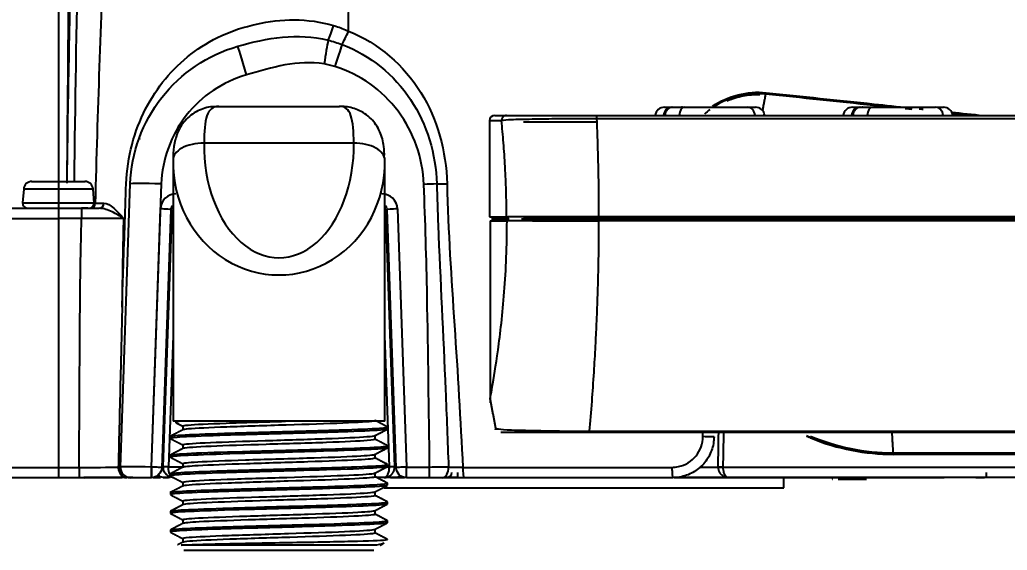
# Model space of a CAD drawing. Header units: millimetres. Extents: x 28 to 3046, y 8 to 3716.
# Drawn here: x 253 to 348.6, y 506.1 to 557.5 of the extents above; entities that cross this region are included whole.
import ezdxf

# ---------------------------------------------------------------- set-up
doc = ezdxf.new("R2010")
doc.units = ezdxf.units.MM
doc.layers.get('Defpoints').update_dxf_attribs({"linetype": 'CONTINUOUS'})
doc.layers.add('1LINE', color=7, linetype='CONTINUOUS')
doc.styles.add('Annotative', font='malgun.ttf')
doc.dimstyles.new('WOO', dxfattribs={"dimtxt": 20, "dimasz": 2, "dimexe": 1.25, "dimexo": 0.3, "dimgap": 1, "dimtad": 1, "dimdec": 1, "dimzin": 1, "dimdsep": 46, "dimtxsty": 'Annotative', "dimcen": 0, "dimclrd": 1, "dimclre": 1, "dimclrt": 2, "dimadec": 0, "dimazin": 0, "dimtfac": 1, "dimtdec": 1, "dimtofl": 0, "dimtmove": 0, "dimatfit": 3, "dimfxl": 0, "dimarcsym": 0})

# ---------------------------------------------------------------- blocks, each defined once
blk = doc.blocks.new('*D7')
at = {"layer": '1LINE', "color": 1, "lineweight": -2}
for p, q in [((289.208, 679.368), (228.08, 679.368)), ((229.33, 677.368), (229.33, 514.994)), ((249.005, 512.994), (228.08, 512.994))]:
    blk.add_line(p, q, dxfattribs=at)
at = {"layer": '1LINE', "color": 1}
for points in [[(228.997, 677.368), (229.664, 677.368), (229.33, 679.368)], [(228.997, 514.994), (229.664, 514.994), (229.33, 512.994)]]:
    blk.add_solid(points, dxfattribs=at)
at = {"layer": 'Defpoints', "color": 0}
for p in [(289.508, 679.368), (229.33, 512.994), (249.305, 512.994)]:
    blk.add_point(p, dxfattribs=at)
at = {"layer": '1LINE', "color": 2, "insert": (217.943, 596.181), "char_height": 20, "attachment_point": 5, "rotation": 90, "style": 'Annotative'}
blk.add_mtext('167', dxfattribs=at)

msp = doc.modelspace()

# ---------------------------------------------------------------- linework, layer by layer
at = {"layer": '1LINE', "linetype": 'Continuous'}
for p, q in [((325.271, 550.462), (325.281, 550.461)), ((272.291, 549.138), (283.944, 549.138)), ((334.638, 549.065), (334.563, 549.065)), ((334.638, 549.065), (334.638, 549.055)), ((298.502, 547.755), (298.502, 538.452)), ((298.502, 547.755), (299.662, 547.755)), ((299.002, 548.255), (300.157, 548.255)), ((308.863, 548.255), (452.403, 548.255)), ((452.405, 547.938), (308.863, 547.938)), ((264.695, 545.946), (264.696, 546.002)), ((285.366, 545.575), (270.869, 545.575)), ((267.867, 543.68), (267.867, 518.638)), ((288.367, 518.638), (288.367, 543.68)), ((253.411, 541.127), (253.312, 539.805)), ((260.132, 541.127), (253.411, 541.127)), ((254.172, 541.868), (254.176, 541.863)), ((254.258, 541.867), (256.272, 541.867)), ((256.272, 541.867), (256.272, 541.863)), ((257.272, 541.863), (257.272, 541.867)), ((257.272, 541.867), (259.285, 541.867)), ((259.368, 541.863), (259.372, 541.868)), ((260.232, 539.805), (260.132, 541.127)), ((262.768, 514.203), (263.726, 541.623)), ((266.724, 541.623), (265.766, 514.203)), ((250.972, 539.267), (256.772, 539.267)), ((253.312, 539.805), (256.772, 539.805)), ((256.772, 539.805), (260.232, 539.805)), ((256.772, 539.267), (259.018, 539.267)), ((256.772, 539.267), (256.772, 538.267)), ((259.018, 539.267), (259.018, 538.267)), ((259.628, 539.267), (259.018, 539.267)), ((260.233, 539.761), (260.326, 539.761)), ((265.769, 514.203), (266.642, 539.207)), ((267.641, 539.138), (266.768, 514.134)), ((289.467, 514.134), (288.594, 539.138)), ((289.593, 539.207), (290.466, 514.203)), ((249.972, 538.267), (256.772, 538.267)), ((259.018, 538.267), (256.772, 538.267)), ((256.772, 538.267), (256.772, 514.168)), ((266.923, 514.22), (267.79, 539.055)), ((288.445, 539.055), (289.312, 514.22)), ((298.502, 538.452), (300.151, 538.452)), ((298.702, 538.252), (300.348, 538.252)), ((309.066, 538.454), (459.295, 538.454)), ((459.295, 538.252), (309.068, 538.252)), ((298.552, 538.052), (298.552, 520.41)), ((298.552, 538.052), (300.2, 538.052)), ((459.295, 538.051), (309.066, 538.051)), ((267.867, 526.953), (267.423, 514.22)), ((288.812, 514.22), (288.367, 526.953)), ((278.117, 518.638), (267.867, 518.638)), ((268.117, 518.638), (268.074, 518.594)), ((268.802, 518.166), (268.802, 517.798)), ((288.367, 518.638), (278.117, 518.638)), ((288.617, 517.875), (288.617, 518.079)), ((267.617, 517.173), (267.617, 516.966)), ((287.433, 516.883), (287.433, 517.248)), ((308.15, 517.665), (459.295, 517.665)), ((459.295, 517.554), (308.15, 517.554)), ((268.802, 516.352), (268.802, 515.984)), ((288.617, 516.061), (288.617, 516.264)), ((267.617, 515.357), (267.617, 515.154)), ((287.433, 515.066), (287.433, 515.434)), ((337.551, 515.576), (337.561, 515.576)), ((268.802, 514.535), (268.802, 514.17)), ((288.617, 514.245), (288.617, 514.452)), ((249.972, 514.168), (256.772, 514.168)), ((256.772, 514.168), (256.772, 513.168)), ((256.772, 514.168), (258.78, 514.168)), ((258.78, 514.168), (258.78, 513.168)), ((265.766, 514.203), (265.769, 514.203)), ((265.766, 514.203), (265.766, 513.168)), ((265.769, 514.203), (265.769, 513.168)), ((267.423, 514.22), (268.802, 514.22)), ((267.617, 513.543), (267.617, 513.339)), ((287.433, 513.253), (287.433, 513.62)), ((288.584, 514.22), (288.812, 514.22)), ((290.466, 514.203), (292.708, 514.203)), ((290.466, 513.168), (290.466, 514.203)), ((292.708, 513.168), (292.708, 514.203)), ((346.584, 513.685), (346.584, 513.185)), ((256.772, 513.168), (250.972, 513.168)), ((258.78, 513.168), (256.772, 513.168)), ((259.243, 513.168), (259.243, 513.168)), ((261.146, 513.185), (261.146, 513.123)), ((265.766, 513.168), (263.768, 513.168)), ((265.769, 513.168), (265.766, 513.168)), ((265.952, 513.185), (266.667, 513.185)), ((266.922, 513.185), (267.424, 513.185)), ((268.802, 512.723), (268.802, 512.355)), ((288.312, 513.185), (287.58, 513.185)), ((288.617, 512.433), (288.617, 512.635)), ((288.917, 513.185), (290.284, 513.185)), ((292.708, 513.168), (290.466, 513.168)), ((316.391, 513.185), (342.51, 513.185)), ((326.984, 512.185), (326.984, 513.185)), ((332.247, 513.036), (332.649, 513.036)), ((332.649, 513.036), (333.359, 513.036)), ((333.359, 513.036), (334.075, 513.036)), ((334.075, 513.036), (334.476, 513.036)), ((334.476, 513.036), (334.984, 513.036)), ((345.484, 513.185), (342.51, 513.185)), ((267.617, 511.73), (267.617, 511.524)), ((287.433, 511.439), (287.433, 511.806)), ((288.32, 512.185), (326.984, 512.185)), ((268.802, 510.908), (268.802, 510.541)), ((288.617, 510.617), (288.617, 510.822)), ((267.617, 509.913), (267.617, 509.712)), ((287.433, 509.623), (287.433, 509.991)), ((268.802, 509.094), (268.802, 508.727)), ((288.617, 508.803), (288.617, 509.008)), ((267.617, 508.101), (267.617, 507.895)), ((287.433, 507.811), (287.433, 508.177)), ((287.575, 506.638), (268.661, 506.638)), ((268.802, 507.28), (268.802, 506.912)), ((288.617, 507.138), (288.436, 507.138)), ((288.617, 507.138), (288.617, 507.192)), ((268.917, 506.138), (278.117, 506.138)), ((278.117, 506.138), (287.317, 506.138))]:
    msp.add_line(p, q, dxfattribs=at)
for centre, radius, start, end in [((299.002, 547.755), 0.5, 90, 180), ((254.209, 541.067), 0.8, 90, 175.71085), ((259.335, 541.067), 0.8, 4.28915, 90), ((268.141, 539.155), 1.5, 90, 178), ((288.094, 539.155), 1.5, 2, 90), ((253.811, 539.767), 0.5, 175.71085, 270), ((259.733, 539.767), 0.5, 274.6247, 4.28915), ((268.141, 539.12), 0.5, 123.39598, 178), ((287.945, 539.038), 0.5, 2, 32.30889), ((288.094, 539.12), 0.5, 2, 56.60402), ((263.768, 514.168), 1, 178, 270), ((294.347, 513.685), 0.5, 270.00036, 0)]:
    msp.add_arc(centre, radius, start, end, dxfattribs=at)
at = {"layer": '1LINE', "linetype": 'Continuous', "extrusion": (0, 0, -1)}
for centre, radius, start, end in [((-268.29, 539.038), 0.5, 2, 32.30889), ((-265.769, 514.168), 1, 182, 270), ((-290.466, 514.168), 1, 270, 358)]:
    msp.add_arc(centre, radius, start, end, dxfattribs=at)
at = {"layer": '1LINE', "linetype": 'Continuous'}
for centre, major_axis, ratio, start_param, end_param in [((283.131, 557.149), (0.542, 1.925), 0.157285, 3.776565, 4.66223), ((284.677, 556.612), (0.762, 1.849), 0.116541, 3.827729, 4.663998), ((282.49, 553.148), (0.487, 2.96), 0.005665, 0.625844, 1.536352), ((274.977, 552.081), (-0.845, 2.879), 0.009834, 4.745882, 6.283128), ((283.544, 552.895), (0.899, 2.862), 0.010464, 0.680614, 1.537495), ((315.44, 548.155), (0, 0.9), 1, 0, 1.459456), ((315.44, 548.155), (0, -0.9), 1, 3.141604, 4.601032), ((316.105, 548.155), (0, -0.9), 0.849092, 3.141593, 4.601032), ((316.206, 548.155), (0, 0.9), 0.826143, 0, 1.459444), ((317.361, 548.155), (0, 0.9), 0.56358, 0, 1.459442), ((323.475, 548.155), (0, 0.9), 0.825955, 4.823745, 6.283185), ((324.241, 548.155), (0, -0.9), 1, 1.682154, 3.141582), ((333.64, 548.155), (0, 0.9), 1, 0, 1.459439), ((333.64, 548.155), (0, -0.9), 1, 3.141601, 4.601041), ((334.305, 548.155), (0, -0.9), 0.849146, 3.141122, 4.600563), ((334.403, 548.155), (0, 0.9), 0.826802, 0, 1.459442), ((335.566, 548.155), (0, 0.9), 0.562613, 0, 1.45944), ((341.678, 548.155), (0, 0.9), 0.826724, 4.823741, 6.283185), ((342.441, 548.155), (0, -0.9), 1, 1.682149, 3.141594), ((342.441, 548.155), (0, 0.9), 1, 4.823749, 6.283188), ((270.869, 543.911), (-3, 0.043), 0.554662, 4.72025, 6.308731), ((278.117, 545.344), (0, 10.875), 0.666667, 1.549541, 4.733644), ((285.366, 543.911), (3, 0.043), 0.554662, 6.25764, 7.846121), ((278.117, 543.68), (0, 10.875), 0.942529, 1.549541, 4.733644), ((266.724, 541.518), (-2.998, 0.105), 0.034878, 4.713607, 6.283185), ((259.741, 539.767), (0, -0.5), 1, 0, 1.550788), ((259.887, 539.767), (0, 0.5), 0.902532, 3.141593, 4.690481), ((260.733, 539.767), (0, 0.5), 0.874807, 3.141593, 4.688958), ((266.642, 539.172), (0.999, -0.035), 0.034878, 0, 1.572015), ((289.593, 539.172), (-0.999, -0.035), 0.034878, 4.711171, 6.283185), ((268.29, 539.038), (0.5, -0.017), 0.034878, 2.579854, 3.141593), ((287.945, 539.038), (0.5, 0.017), 0.034878, 0, 0.561739), ((319.234, 517.142), (1, -0.009), 0.000133, 0, 1.643101), ((337.571, 515.929), (0, 0.5), 0.055407, 2.355786, 3.141593), ((337.581, 515.929), (-0.003, 0.5), 0.060716, 2.35546, 3.14126), ((265.769, 514.168), (-3.001, 0.035), 0.01162, 4.713337, 6.282915), ((265.769, 514.168), (-0.999, 0.035), 0.034878, 3.141593, 4.713607), ((267.423, 514.202), (-0.5, 0.017), 0.034872, 4.713607, 6.283185), ((288.812, 514.203), (-0.5, -0.017), 0.034878, 3.141593, 4.711171), ((290.466, 514.168), (-0.999, -0.035), 0.034878, 4.711171, 6.283185), ((293.925, 514.168), (0, -1), 0.608984, 0, 1.606466), ((295.431, 513.685), (0, -0.5), 0.084142, 4.712718, 6.283186), ((296.007, 514.168), (0, -1), 0.083666, 4.711622, 6.283185), ((316.234, 514.168), (0, -1), 0.073708, 4.711626, 6.283185), ((321.129, 514.194), (-0.5, 0.009), 0.000483, 0, 1.499441), ((321.129, 514.186), (0.5, 0), 0.00071, 1.642137, 3.141593), ((259.243, 513.668), (0, 0.5), 1, 3.140574, 3.337884), ((266.495, 514.185), (0, 1), 0.785989, 2.745778, 3.141598)]:
    msp.add_ellipse(centre, major_axis=major_axis, ratio=ratio, start_param=start_param, end_param=end_param, dxfattribs=at)
for points, degree, knots in [([(290.191, 600.25), (313.364, 592.598), (336.827, 585.569), (384.362, 572.847), (408.399, 567.168), (444.711, 559.73), (456.846, 557.426), (470.65, 555.031), (472.292, 554.75), (473.935, 554.472)], 3, [0, 0, 0, 0, 0.389484, 0.389484, 0.778968, 0.778968, 0.97371, 0.97371, 1, 1, 1, 1]), ([(262.464, 592.316), (262.411, 588.004), (262.189, 583.644), (261.749, 574.89), (261.513, 570.508), (260.87, 557.349), (260.534, 548.559), (260.338, 539.756)], 3, [0, 0, 0, 0, 0.25, 0.25, 0.5, 0.5, 1, 1, 1, 1]), ([(257.615, 541.686), (257.703, 549.24), (257.831, 556.794), (258.2, 568.441), (258.363, 572.536), (258.811, 580.722), (259.088, 584.81), (259.502, 588.883)], 3, [0, 0, 0, 0, 0.479641, 0.479641, 0.73982, 0.73982, 1, 1, 1, 1]), ([(259.881, 588.82), (259.191, 580.669), (258.903, 572.484), (258.484, 556.827), (258.375, 549.348), (258.298, 541.868)], 3, [0, 0, 0, 0, 0.522423, 0.522423, 1, 1, 1, 1]), ([(256.772, 567.627), (256.772, 538.305), (256.772, 513.305)], 1, [0, 0, 0.539785, 1, 1]), ([(263.333, 541.632), (263.421, 544.274), (264.121, 546.76), (266.308, 551.005), (267.776, 552.783), (271.437, 555.616), (273.583, 556.59), (277.143, 557.362), (278.362, 557.518), (280.876, 557.512), (282.17, 557.336), (283.406, 556.968)], 3, [0, 0, 0, 0, 0.25, 0.25, 0.5, 0.5, 0.75, 0.75, 0.875, 0.875, 1, 1, 1, 1]), ([(283.406, 556.968), (283.481, 556.945), (283.555, 556.922), (284.045, 556.765), (284.454, 556.609), (284.855, 556.434)], 3, [0, 0, 0, 0, 0.151993, 0.151993, 1, 1, 1, 1]), ([(284.855, 556.434), (287.75, 555.248), (290.219, 553.115), (293.476, 547.869), (294.314, 544.777), (294.389, 541.638)], 3, [0, 0, 0, 0, 0.5, 0.5, 1, 1, 1, 1]), ([(263.726, 541.623), (263.831, 544.635), (264.917, 547.604), (268.622, 552.358), (271.218, 554.105), (274.132, 554.96)], 3, [0, 0, 0, 0, 0.5, 0.5, 1, 1, 1, 1]), ([(284.224, 555.125), (286.943, 554.096), (289.272, 552.203), (292.459, 547.377), (293.305, 544.531), (293.391, 541.622)], 3, [0, 0, 0, 0, 0.5, 0.5, 1, 1, 1, 1]), ([(292.146, 541.582), (292.047, 544.137), (291.174, 546.625), (288.133, 550.699), (285.985, 552.233), (283.544, 552.999)], 3, [0, 0, 0, 0, 0.5, 0.5, 1, 1, 1, 1]), ([(274.977, 552.186), (272.667, 551.508), (270.614, 550.134), (267.672, 546.367), (266.808, 544.029), (266.724, 541.623)], 3, [0, 0, 0, 0, 0.5, 0.5, 1, 1, 1, 1]), ([(321.485, 549.672), (321.682, 549.756), (322.385, 550.021), (323.387, 550.239), (324.259, 550.295), (324.595, 550.288), (324.661, 550.286)], 3, [0, 0, 0, 0, 0.196989, 0.689717, 0.938573, 1, 1, 1, 1]), ([(325.246, 550.326), (325.253, 550.369), (325.26, 550.403), (325.271, 550.446), (325.276, 550.457), (325.28, 550.46), (325.28, 550.461), (325.281, 550.461)], 3, [0, 0, 0, 0, 0.500565, 0.500565, 0.928275, 0.928275, 1, 1, 1, 1]), ([(337.741, 549.012), (337.054, 549.084), (336.367, 549.156), (332.201, 549.595), (328.723, 549.96), (325.246, 550.326)], 3, [0, 0, 0, 0, 0.164949, 0.164949, 1, 1, 1, 1]), ([(325.281, 550.461), (328.759, 550.095), (332.238, 549.729), (336.856, 549.244), (337.994, 549.124), (339.132, 549.005)], 3, [0, 0, 0, 0, 0.753577, 0.753577, 1, 1, 1, 1]), ([(272.268, 549.08), (272.069, 549.107), (271.415, 549.134), (270.209, 548.765), (268.968, 547.831), (268.225, 546.549), (267.925, 545.25), (267.863, 544.392), (267.877, 543.95)], 3, [0, 0, 0, 0, 0.082408, 0.271397, 0.467998, 0.655113, 0.824989, 1, 1, 1, 1]), ([(272.291, 549.138), (271.723, 549.138), (271.357, 548.838), (270.939, 547.615), (270.879, 546.7), (270.869, 545.575)], 3, [0, 0, 0, 0, 0.5, 0.5, 1, 1, 1, 1]), ([(285.366, 545.575), (285.356, 546.7), (285.296, 547.622), (284.875, 548.842), (284.512, 549.138), (283.944, 549.138)], 3, [0, 0, 0, 0, 0.5, 0.5, 1, 1, 1, 1]), ([(288.319, 544.261), (288.334, 544.596), (288.295, 545.424), (287.965, 546.691), (287.103, 548.011), (285.815, 548.855), (284.698, 549.134), (284.115, 549.12), (283.958, 549.105)], 3, [0, 0, 0, 0, 0.135855, 0.342394, 0.543045, 0.749004, 0.932481, 1, 1, 1, 1]), ([(315.453, 549.055), (315.453, 549.055), (315.453, 549.055), (315.49, 549.055), (315.611, 549.055), (316.005, 549.055), (316.284, 549.055), (316.844, 549.055), (317.093, 549.055), (317.361, 549.055)], 3, [0, 0, 0, 0, 0.000005, 0.000005, 0.375502, 0.375502, 0.754409, 0.754409, 1, 1, 1, 1]), ([(317.361, 549.055), (317.767, 549.055), (318.225, 549.055), (319.175, 549.055), (319.678, 549.055), (320.658, 549.055), (321.149, 549.055), (322.054, 549.055), (322.48, 549.055), (323.079, 549.055), (323.292, 549.055), (323.475, 549.055)], 3, [0, 0, 0, 0, 0.214462, 0.214462, 0.428989, 0.428989, 0.643325, 0.643325, 0.859635, 0.859635, 1, 1, 1, 1]), ([(323.482, 549.055), (323.692, 549.055), (323.863, 549.055), (324.152, 549.055), (324.239, 549.055), (324.241, 549.055), (324.241, 549.055), (324.241, 549.055)], 3, [0, 0, 0, 0, 0.430389, 0.430389, 0.997355, 0.997355, 1, 1, 1, 1]), ([(333.653, 549.055), (333.653, 549.055), (333.653, 549.055), (333.691, 549.055), (333.813, 549.055), (334.207, 549.055), (334.487, 549.055), (335.048, 549.055), (335.297, 549.055), (335.566, 549.055)], 3, [0, 0, 0, 0, 0.000002, 0.000002, 0.375413, 0.375413, 0.754196, 0.754196, 1, 1, 1, 1]), ([(335.566, 549.055), (335.972, 549.055), (336.431, 549.055), (337.38, 549.055), (337.884, 549.055), (338.863, 549.055), (339.353, 549.055), (340.257, 549.055), (340.683, 549.055), (341.282, 549.055), (341.495, 549.055), (341.678, 549.055)], 3, [0, 0, 0, 0, 0.214427, 0.214427, 0.428922, 0.428922, 0.643171, 0.643171, 0.859396, 0.859396, 1, 1, 1, 1]), ([(337.847, 549.065), (337.847, 549.065), (337.847, 549.065), (337.847, 549.065), (337.847, 549.065), (337.797, 549.065), (337.73, 549.065)], 3, [0, 0, 0, 0, 0.261075, 0.261075, 0.261075, 1, 1, 1, 1]), ([(341.827, 549.055), (341.972, 549.055), (342.093, 549.055), (342.351, 549.055), (342.438, 549.055), (342.441, 549.055), (342.441, 549.055), (342.441, 549.055)], 3, [0, 0, 0, 0, 0.363977, 0.363977, 0.996917, 0.996917, 1, 1, 1, 1]), ([(308.863, 547.937), (308.403, 547.937), (307.475, 547.936), (306.116, 547.934), (304.83, 547.921), (303.654, 547.905), (302.085, 547.877), (300.433, 547.842), (299.918, 547.784), (299.662, 547.755)], 3, [0, 0, 0, 0, 0.100074, 0.201414, 0.302706, 0.402994, 0.501331, 0.751481, 1, 1, 1, 1]), ([(300.151, 538.452), (300.147, 538.998), (300.138, 540.091), (300.09, 541.717), (300.003, 543.58), (299.865, 545.65), (299.73, 547.052), (299.662, 547.755)], 3, [0, 0, 0, 0, 0.164635, 0.329551, 0.496513, 0.747461, 1, 1, 1, 1]), ([(300.157, 548.255), (300.475, 548.255), (301.414, 548.255), (304.478, 548.255), (306.641, 548.255), (308.863, 548.255)], 3, [0, 0, 0, 0, 0.5, 0.5, 1, 1, 1, 1]), ([(308.863, 547.938), (308.894, 547.147), (308.955, 545.585), (309.016, 543.184), (309.057, 540.809), (309.063, 539.232), (309.066, 538.454)], 3, [0, 0, 0, 0, 0.259698, 0.512916, 0.759676, 1, 1, 1, 1]), ([(262.934, 529.677), (262.973, 530.832), (263.011, 531.988), (263.144, 535.972), (263.238, 538.802), (263.333, 541.632)], 3, [0, 0, 0, 0, 0.29004, 0.29004, 1, 1, 1, 1]), ([(292.708, 514.203), (292.636, 519.716), (292.563, 525.229), (292.399, 534.356), (292.288, 537.97), (292.146, 541.582)], 3, [0, 0, 0, 0, 0.603931, 0.603931, 1, 1, 1, 1]), ([(293.391, 541.622), (293.432, 540.29), (293.478, 538.958), (293.737, 532.299), (294.021, 526.973), (294.347, 519.165), (294.443, 516.685), (294.534, 514.204)], 3, [0, 0, 0, 0, 0.145721, 0.145721, 0.728679, 0.728679, 1, 1, 1, 1]), ([(294.39, 541.639), (294.503, 537.057), (294.799, 532.481), (295.422, 523.329), (295.687, 518.75), (295.924, 514.169)], 3, [0, 0, 0, 0, 0.5, 0.5, 1, 1, 1, 1]), ([(260.241, 539.757), (260.24, 539.756), (260.257, 539.756), (260.303, 539.756), (260.319, 539.756), (260.338, 539.756)], 3, [0, 0, 0, 0, 0.705238, 0.705238, 1, 1, 1, 1]), ([(260.338, 539.756), (260.482, 539.756), (260.63, 539.756), (260.909, 539.756), (261.038, 539.756), (261.17, 539.756)], 3, [0, 0, 0, 0, 0.550132, 0.550132, 1, 1, 1, 1]), ([(263.076, 538.291), (262.731, 538.512), (262.357, 538.734), (261.566, 539.105), (261.147, 539.267), (260.733, 539.267)], 3, [0, 0, 0, 0, 0.5, 0.5, 1, 1, 1, 1]), ([(258.78, 514.168), (258.81, 519.668), (258.824, 525.168), (258.894, 532.535), (258.924, 534.401), (258.982, 536.934), (259, 537.601), (259.018, 538.267)], 3, [0, 0, 0, 0, 0.684627, 0.684627, 0.916988, 0.916988, 1, 1, 1, 1]), ([(263.076, 538.291), (263.058, 537.616), (263.042, 536.942), (262.981, 534.071), (262.952, 531.874), (262.934, 529.677)], 3, [0, 0, 0, 0, 0.234898, 0.234898, 1, 1, 1, 1]), ([(300.151, 538.452), (300.484, 538.464), (301.559, 538.473), (304.925, 538.476), (307.138, 538.468), (309.066, 538.454)], 3, [0, 0, 0, 0, 0.5, 0.5, 1, 1, 1, 1]), ([(301.582, 538.252), (302.071, 538.252), (302.685, 538.252), (304.981, 538.252), (306.996, 538.252), (309.066, 538.252)], 3, [0, 0, 0, 0, 0.31273, 0.31273, 1, 1, 1, 1]), ([(309.068, 538.252), (306.989, 538.252), (304.96, 538.252), (302.771, 538.252), (302.242, 538.252), (301.798, 538.252)], 3, [0, 0, 0, 0, 0.72513, 0.72513, 1, 1, 1, 1]), ([(298.552, 520.752), (298.553, 520.756), (298.711, 521.593), (299.218, 524.605), (299.654, 528.057), (299.941, 531.115), (300.153, 534.485), (300.184, 536.867), (300.2, 538.052)], 3, [0, 0, 0, 0, 0.247899, 0.497517, 0.624404, 0.749099, 0.875099, 1, 1, 1, 1]), ([(309.066, 538.051), (308.543, 538.051), (307.478, 538.051), (305.913, 538.05), (304.427, 538.05), (303.096, 538.05), (301.98, 538.05), (301.122, 538.051), (300.511, 538.052), (300.301, 538.052), (300.2, 538.052)], 3, [0, 0, 0, 0, 0.124813, 0.253785, 0.38492, 0.51601, 0.644853, 0.769461, 0.888225, 1, 1, 1, 1]), ([(302.663, 538.052), (302.925, 538.053), (303.718, 538.053), (306.049, 538.054), (307.538, 538.054), (309.066, 538.054)], 3, [0, 0, 0, 0, 0.5, 0.5, 1, 1, 1, 1]), ([(309.066, 538.051), (309.063, 537.236), (309.056, 535.58), (309.01, 533.08), (308.942, 530.54), (308.874, 528.891), (308.84, 528.054)], 3, [0, 0, 0, 0, 0.237994, 0.483975, 0.73797, 1, 1, 1, 1]), ([(262.934, 529.677), (262.933, 529.601), (262.931, 529.526), (262.886, 527.604), (262.845, 525.757), (262.737, 521.045), (262.668, 518.181), (262.588, 514.938), (262.579, 514.56), (262.569, 514.181)], 3, [0, 0, 0, 0, 0.01459, 0.01459, 0.372176, 0.372176, 0.926721, 0.926721, 1, 1, 1, 1]), ([(308.841, 528.054), (308.806, 527.344), (308.729, 525.732), (308.576, 523.197), (308.381, 520.333), (308.231, 518.601), (308.15, 517.665)], 3, [0, 0, 0, 0, 0.177904, 0.403891, 0.677935, 1, 1, 1, 1]), ([(267.634, 517.185), (267.691, 517.215), (267.931, 517.244), (269.118, 517.332), (270.464, 517.397), (273.906, 517.502), (275.99, 517.568), (280.139, 517.683), (282.24, 517.732), (285.688, 517.855), (287.064, 517.904), (288.439, 518.006), (288.694, 518.053), (288.597, 518.096)], 3, [0, 0, 0, 0, 0.102828, 0.102828, 0.291643, 0.291643, 0.480458, 0.480458, 0.669273, 0.669273, 0.858088, 0.858088, 1, 1, 1, 1]), ([(268.808, 518.165), (268.8, 518.199), (268.975, 518.233), (270.005, 518.332), (271.317, 518.387), (274.685, 518.52), (276.721, 518.571), (278.752, 518.638)], 3, [0, 0, 0, 0, 0.211371, 0.211371, 0.605686, 0.605686, 1, 1, 1, 1]), ([(287.256, 518.638), (286.861, 518.569), (285.82, 518.518), (282.788, 518.386), (280.849, 518.325), (276.819, 518.206), (274.767, 518.132), (271.378, 518.016), (270.052, 517.945), (269.049, 517.857), (268.868, 517.83), (268.82, 517.801)], 3, [0, 0, 0, 0, 0.224334, 0.224334, 0.448668, 0.448668, 0.673001, 0.673001, 0.897335, 0.897335, 1, 1, 1, 1]), ([(288.601, 517.863), (288.562, 517.84), (288.426, 517.818), (287.609, 517.743), (286.403, 517.675), (283.195, 517.568), (281.196, 517.51), (277.02, 517.386), (274.909, 517.342), (271.249, 517.221), (269.727, 517.165), (268.019, 517.066), (267.62, 517.012), (267.62, 516.966)], 3, [0, 0, 0, 0, 0.076807, 0.076807, 0.269105, 0.269105, 0.461403, 0.461403, 0.6537, 0.6537, 0.845998, 0.845998, 1, 1, 1, 1]), ([(268.803, 516.349), (268.801, 516.362), (268.826, 516.375), (269.138, 516.456), (270.052, 516.512), (272.907, 516.638), (274.776, 516.706), (278.787, 516.821), (280.861, 516.895), (284.396, 517.014), (285.825, 517.08), (287.095, 517.178), (287.356, 517.211), (287.415, 517.245)], 3, [0, 0, 0, 0, 0.042139, 0.042139, 0.252162, 0.252162, 0.462185, 0.462185, 0.672208, 0.672208, 0.882231, 0.882231, 1, 1, 1, 1]), ([(299.018, 517.895), (299.018, 517.895), (299.019, 517.894), (299.206, 517.929), (300.247, 517.793), (301.84, 517.762), (303.593, 517.726), (305.745, 517.681), (307.362, 517.67), (308.15, 517.665)], 3, [0, 0, 0, 0, 0.001777, 0.255737, 0.500446, 0.641057, 0.769215, 0.887622, 1, 1, 1, 1]), ([(308.15, 517.554), (306.908, 517.554), (305.693, 517.554), (304.57, 517.554), (303.628, 517.554), (302.004, 517.554), (300.999, 517.554), (299.883, 517.554), (299.593, 517.554)], 2, [0, 0, 0, 0.143399, 0.143399, 0.286798, 0.286798, 0.573597, 0.573597, 1, 1, 1]), ([(316.16, 514.169), (316.375, 514.169), (316.591, 514.193), (317.129, 514.31), (317.449, 514.439), (318.02, 514.791), (318.279, 515.018), (318.701, 515.538), (318.871, 515.838), (319.098, 516.469), (319.159, 516.808), (319.161, 517.143)], 3, [0, 0, 0, 0, 0.137305, 0.137305, 0.35355, 0.35355, 0.569222, 0.569222, 0.784614, 0.784614, 1, 1, 1, 1]), ([(320.234, 517.134), (320.23, 516.687), (320.149, 516.235), (319.846, 515.394), (319.621, 514.994), (319.058, 514.301), (318.713, 513.998), (317.952, 513.528), (317.525, 513.356), (316.808, 513.2), (316.52, 513.168), (316.234, 513.168)], 3, [0, 0, 0, 0, 0.21555, 0.21555, 0.431035, 0.431035, 0.646688, 0.646688, 0.862808, 0.862808, 1, 1, 1, 1]), ([(329.17, 517.201), (329.341, 517.126), (329.512, 517.053), (332.161, 515.967), (334.895, 515.429), (337.571, 515.429)], 3, [0, 0, 0, 0, 0.065072, 0.065072, 1, 1, 1, 1]), ([(267.619, 515.359), (267.618, 515.37), (267.639, 515.38), (267.911, 515.442), (268.783, 515.501), (271.475, 515.622), (273.317, 515.668), (277.336, 515.791), (279.49, 515.846), (283.465, 515.955), (285.218, 516.023), (287.735, 516.128), (288.489, 516.19), (288.62, 516.26), (288.622, 516.269), (288.608, 516.278)], 3, [0, 0, 0, 0, 0.034626, 0.034626, 0.221795, 0.221795, 0.408964, 0.408964, 0.596133, 0.596133, 0.783302, 0.783302, 0.970471, 0.970471, 1, 1, 1, 1]), ([(287.428, 516.882), (287.435, 516.842), (287.181, 516.799), (285.88, 516.697), (284.466, 516.638), (280.951, 516.507), (278.882, 516.457), (274.866, 516.321), (272.987, 516.265), (270.104, 516.139), (269.171, 516.072), (268.862, 516.008), (268.841, 516.002), (268.826, 515.996)], 3, [0, 0, 0, 0, 0.1342, 0.1342, 0.345241, 0.345241, 0.556282, 0.556282, 0.767323, 0.767323, 0.978364, 0.978364, 1, 1, 1, 1]), ([(288.608, 516.047), (288.533, 515.999), (288.003, 515.958), (285.963, 515.844), (284.332, 515.791), (280.543, 515.678), (278.367, 515.611), (274.28, 515.507), (272.327, 515.444), (269.329, 515.327), (268.28, 515.279), (267.65, 515.188), (267.582, 515.162), (267.637, 515.138)], 3, [0, 0, 0, 0, 0.161665, 0.161665, 0.350182, 0.350182, 0.538699, 0.538699, 0.727216, 0.727216, 0.915733, 0.915733, 1, 1, 1, 1]), ([(268.803, 514.535), (268.804, 514.589), (269.311, 514.652), (271.335, 514.761), (272.993, 514.832), (276.762, 514.953), (278.898, 515.013), (282.741, 515.145), (284.484, 515.198), (286.713, 515.324), (287.333, 515.373), (287.422, 515.429)], 3, [0, 0, 0, 0, 0.183293, 0.183293, 0.393092, 0.393092, 0.602891, 0.602891, 0.81269, 0.81269, 1, 1, 1, 1]), ([(337.561, 515.576), (342.315, 515.576), (347.071, 515.576), (354.614, 515.576), (357.402, 515.576), (364.947, 515.576), (369.705, 515.576), (374.513, 515.576), (374.563, 515.576), (377.117, 515.576), (379.621, 515.576), (382.588, 515.576), (383.051, 515.576), (383.514, 515.576)], 3, [0, 0, 0, 0, 0.310561, 0.310561, 0.492588, 0.492588, 0.803115, 0.803115, 0.80638, 0.80638, 0.969775, 0.969775, 1, 1, 1, 1]), ([(383.529, 515.429), (383.066, 515.429), (382.602, 515.429), (379.632, 515.429), (377.125, 515.429), (374.568, 515.429), (374.518, 515.429), (369.714, 515.429), (364.961, 515.429), (357.421, 515.429), (354.634, 515.429), (347.091, 515.429), (342.337, 515.429), (337.584, 515.429)], 3, [0, 0, 0, 0, 0.030225, 0.030225, 0.193854, 0.193854, 0.197119, 0.197119, 0.507412, 0.507412, 0.689439, 0.689439, 1, 1, 1, 1]), ([(267.619, 513.545), (267.625, 513.586), (267.964, 513.622), (269.524, 513.724), (270.979, 513.785), (274.565, 513.892), (276.691, 513.962), (280.831, 514.07), (282.884, 514.124), (286.174, 514.247), (287.432, 514.293), (288.45, 514.387), (288.625, 514.42), (288.616, 514.451)], 3, [0, 0, 0, 0, 0.139332, 0.139332, 0.328484, 0.328484, 0.517636, 0.517636, 0.706789, 0.706789, 0.895941, 0.895941, 1, 1, 1, 1]), ([(287.433, 515.069), (287.429, 515.01), (286.819, 514.942), (284.559, 514.829), (282.831, 514.757), (279, 514.639), (276.864, 514.574), (273.08, 514.446), (271.409, 514.39), (269.415, 514.27), (268.897, 514.226), (268.814, 514.175)], 3, [0, 0, 0, 0, 0.199033, 0.199033, 0.409022, 0.409022, 0.619011, 0.619011, 0.829, 0.829, 1, 1, 1, 1]), ([(262.569, 514.181), (262.613, 514.184), (262.65, 514.187), (262.738, 514.194), (262.768, 514.199), (262.768, 514.203)], 3, [0, 0, 0, 0, 0.33417, 0.33417, 1, 1, 1, 1]), ([(262.569, 514.173), (262.569, 514.061), (262.585, 513.949), (262.646, 513.738), (262.692, 513.638), (262.807, 513.463), (262.878, 513.386), (263.036, 513.266), (263.125, 513.221), (263.275, 513.179), (263.335, 513.17), (263.4, 513.169), (263.404, 513.168), (263.407, 513.168)], 3, [0, 0, 0, 0, 0.212451, 0.212451, 0.424842, 0.424842, 0.638182, 0.638182, 0.853129, 0.853129, 0.990868, 0.990868, 1, 1, 1, 1]), ([(266.924, 513.185), (266.734, 513.185), (266.562, 513.28), (266.43, 513.479), (266.42, 513.496), (266.41, 513.513)], 3, [0, 0, 0, 0, 0.919115, 0.919115, 1, 1, 1, 1]), ([(267.922, 513.185), (267.768, 513.205), (267.503, 513.24), (267.178, 513.487), (266.956, 513.814), (266.934, 514.088), (266.923, 514.22)], 3, [0, 0, 0, 0, 0.303319, 0.518364, 0.768943, 1, 1, 1, 1]), ([(288.599, 514.231), (288.567, 514.215), (288.488, 514.199), (287.901, 514.133), (286.811, 514.065), (283.78, 513.954), (281.829, 513.902), (277.696, 513.776), (275.561, 513.73), (271.775, 513.613), (270.163, 513.552), (268.14, 513.45), (267.622, 513.389), (267.618, 513.337)], 3, [0, 0, 0, 0, 0.054236, 0.054236, 0.247164, 0.247164, 0.440093, 0.440093, 0.633021, 0.633021, 0.825949, 0.825949, 1, 1, 1, 1]), ([(268.809, 512.722), (268.801, 512.757), (268.993, 512.794), (270.081, 512.893), (271.426, 512.949), (274.815, 513.082), (276.891, 513.133), (280.896, 513.266), (282.854, 513.327), (285.846, 513.448), (286.89, 513.519), (287.341, 513.588), (287.39, 513.599), (287.413, 513.611)], 3, [0, 0, 0, 0, 0.117581, 0.117581, 0.327985, 0.327985, 0.538389, 0.538389, 0.748794, 0.748794, 0.959198, 0.959198, 1, 1, 1, 1]), ([(288.312, 513.185), (288.388, 513.206), (288.518, 513.241), (288.686, 513.487), (288.794, 513.814), (288.806, 514.088), (288.812, 514.22)], 3, [0, 0, 0, 0, 0.303314, 0.518366, 0.768943, 1, 1, 1, 1]), ([(292.708, 514.203), (293.044, 514.205), (293.384, 514.206), (293.999, 514.206), (294.283, 514.205), (294.534, 514.204)], 3, [0, 0, 0, 0, 0.515724, 0.515724, 1, 1, 1, 1]), ([(294.534, 514.204), (294.712, 514.2), (294.916, 514.195), (295.343, 514.184), (295.571, 514.178), (295.838, 514.171), (295.881, 514.17), (295.924, 514.169)], 3, [0, 0, 0, 0, 0.456952, 0.456952, 0.914014, 0.914014, 1, 1, 1, 1]), ([(295.924, 514.169), (296.588, 514.169), (297.252, 514.169), (300.574, 514.169), (303.232, 514.169), (309.313, 514.169), (312.736, 514.169), (316.16, 514.169)], 3, [0, 0, 0, 0, 0.098525, 0.098525, 0.492626, 0.492626, 1, 1, 1, 1]), ([(320.629, 514.186), (320.629, 514.096), (320.642, 514.005), (320.688, 513.836), (320.722, 513.757), (320.818, 513.59), (320.888, 513.506), (321.067, 513.347), (321.186, 513.28), (321.358, 513.222), (321.408, 513.209), (321.484, 513.196), (321.51, 513.192), (321.55, 513.188), (321.564, 513.187), (321.586, 513.186), (321.594, 513.186), (321.606, 513.186), (321.61, 513.186), (321.617, 513.185), (321.62, 513.185), (321.625, 513.185), (321.627, 513.185), (321.629, 513.185)], 3, [0, 0, 0, 0, 0.163767, 0.163767, 0.320335, 0.320335, 0.523699, 0.523699, 0.784275, 0.784275, 0.886054, 0.886054, 0.93829, 0.93829, 0.96635, 0.96635, 0.981609, 0.981609, 0.989936, 0.989936, 0.996116, 0.996116, 1, 1, 1, 1]), ([(321.094, 514.186), (322.782, 514.186), (324.47, 514.186), (335.786, 514.186), (345.418, 514.186), (361.476, 514.186), (367.901, 514.186), (380.667, 514.186), (387.007, 514.187), (393.349, 514.187)], 3, [0, 0, 0, 0, 0.070171, 0.070171, 0.470233, 0.470233, 0.73693, 0.73693, 1, 1, 1, 1]), ([(321.094, 514.186), (321.094, 514.096), (321.1, 514.005), (321.125, 513.836), (321.143, 513.757), (321.195, 513.59), (321.232, 513.506), (321.327, 513.349), (321.389, 513.282), (321.454, 513.24), (321.455, 513.24), (321.481, 513.223), (321.509, 513.21), (321.55, 513.196), (321.564, 513.192), (321.586, 513.188), (321.594, 513.187), (321.606, 513.186), (321.61, 513.186), (321.616, 513.186), (321.619, 513.186), (321.623, 513.185), (321.624, 513.185), (321.627, 513.185), (321.628, 513.185), (321.629, 513.185)], 3, [0, 0, 0, 0, 0.163795, 0.163795, 0.32039, 0.32039, 0.523792, 0.523792, 0.779328, 0.779328, 0.780783, 0.780783, 0.884011, 0.884011, 0.937158, 0.937158, 0.965729, 0.965729, 0.981269, 0.981269, 0.98975, 0.98975, 0.996116, 0.996116, 1, 1, 1, 1]), ([(267.589, 513.185), (267.556, 513.185), (267.521, 513.185), (267.33, 513.185), (267.137, 513.185), (266.924, 513.185)], 3, [0, 0, 0, 0, 0.192929, 0.192929, 1, 1, 1, 1]), ([(288.597, 512.413), (288.504, 512.374), (288.096, 512.339), (286.402, 512.235), (284.871, 512.178), (281.192, 512.069), (279.041, 511.999), (274.917, 511.894), (272.903, 511.836), (269.733, 511.715), (268.563, 511.669), (267.737, 511.578), (267.61, 511.551), (267.619, 511.524)], 3, [0, 0, 0, 0, 0.138198, 0.138198, 0.330999, 0.330999, 0.523799, 0.523799, 0.7166, 0.7166, 0.909401, 0.909401, 1, 1, 1, 1]), ([(267.62, 511.73), (267.622, 511.747), (267.676, 511.764), (268.147, 511.831), (269.15, 511.895), (272.047, 512.01), (273.958, 512.059), (278.048, 512.184), (280.193, 512.234), (284.063, 512.347), (285.735, 512.412), (288.024, 512.517), (288.641, 512.585), (288.615, 512.646), (288.607, 512.651), (288.596, 512.656)], 3, [0, 0, 0, 0, 0.053909, 0.053909, 0.239863, 0.239863, 0.425818, 0.425818, 0.611773, 0.611773, 0.797727, 0.797727, 0.983682, 0.983682, 1, 1, 1, 1]), ([(287.431, 513.254), (287.434, 513.237), (287.386, 513.219), (286.932, 513.133), (285.909, 513.079), (282.949, 512.95), (281.001, 512.886), (277.001, 512.769), (274.919, 512.694), (271.506, 512.578), (270.141, 512.508), (269.062, 512.417), (268.86, 512.387), (268.817, 512.356)], 3, [0, 0, 0, 0, 0.058296, 0.058296, 0.267606, 0.267606, 0.476915, 0.476915, 0.686225, 0.686225, 0.895535, 0.895535, 1, 1, 1, 1]), ([(289.311, 513.185), (289.291, 513.185), (289.271, 513.185), (289.062, 513.185), (288.89, 513.185), (288.611, 513.185), (288.499, 513.185), (288.351, 513.185), (288.313, 513.185), (288.312, 513.185)], 3, [0, 0, 0, 0, 0.03296, 0.03296, 0.355591, 0.355591, 0.678443, 0.678443, 1, 1, 1, 1]), ([(293.925, 513.168), (293.753, 513.168), (293.556, 513.168), (293.145, 513.168), (292.925, 513.168), (292.708, 513.168)], 3, [0, 0, 0, 0, 0.500014, 0.500014, 1, 1, 1, 1]), ([(296.007, 513.168), (295.672, 513.168), (295.327, 513.168), (294.676, 513.168), (294.36, 513.168), (294.027, 513.168), (293.976, 513.168), (293.925, 513.168)], 3, [0, 0, 0, 0, 0.457311, 0.457311, 0.914639, 0.914639, 1, 1, 1, 1]), ([(295.431, 513.185), (295.319, 513.185), (295.205, 513.185), (294.988, 513.185), (294.883, 513.185), (294.697, 513.185), (294.613, 513.185), (294.479, 513.185), (294.427, 513.185), (294.362, 513.185), (294.347, 513.185), (294.347, 513.185)], 3, [0, 0, 0, 0, 0.203909, 0.203909, 0.407819, 0.407819, 0.611728, 0.611728, 0.815637, 0.815637, 1, 1, 1, 1]), ([(392.867, 513.186), (386.701, 513.186), (380.536, 513.186), (367.95, 513.186), (361.528, 513.186), (345.477, 513.185), (335.85, 513.185), (324.695, 513.185), (323.162, 513.185), (321.629, 513.185)], 3, [0, 0, 0, 0, 0.259434, 0.259434, 0.529808, 0.529808, 0.935387, 0.935387, 1, 1, 1, 1]), ([(331.692, 513.036), (331.692, 513.036), (331.692, 513.036), (331.692, 513.036), (331.702, 513.036), (331.723, 513.036)], 3, [0, 0, 0, 0, 0.654973, 0.654973, 1, 1, 1, 1]), ([(331.692, 513.036), (331.692, 513.036), (331.692, 513.036), (331.692, 513.036), (331.702, 513.036), (331.723, 513.036)], 3, [0, 0, 0, 0, 0.654973, 0.654973, 1, 1, 1, 1]), ([(268.805, 510.907), (268.803, 510.921), (268.833, 510.935), (269.187, 511.018), (270.145, 511.074), (273.023, 511.2), (274.92, 511.267), (278.937, 511.383), (280.994, 511.456), (284.52, 511.576), (285.906, 511.642), (287.104, 511.736), (287.343, 511.767), (287.411, 511.798)], 3, [0, 0, 0, 0, 0.047401, 0.047401, 0.258419, 0.258419, 0.469436, 0.469436, 0.680454, 0.680454, 0.891472, 0.891472, 1, 1, 1, 1]), ([(287.431, 511.44), (287.443, 511.401), (287.212, 511.361), (285.973, 511.258), (284.606, 511.202), (281.109, 511.069), (279.055, 511.019), (275.035, 510.884), (273.124, 510.826), (270.212, 510.703), (269.23, 510.633), (268.874, 510.568), (268.843, 510.56), (268.825, 510.552)], 3, [0, 0, 0, 0, 0.129021, 0.129021, 0.339635, 0.339635, 0.550249, 0.550249, 0.760864, 0.760864, 0.971478, 0.971478, 1, 1, 1, 1]), ([(288.607, 510.605), (288.59, 510.594), (288.549, 510.583), (288.155, 510.521), (287.186, 510.458), (284.341, 510.341), (282.448, 510.293), (278.373, 510.168), (276.224, 510.117), (272.324, 510.005), (270.63, 509.939), (268.281, 509.834), (267.628, 509.768), (267.618, 509.71), (267.617, 509.709), (267.617, 509.709)], 3, [0, 0, 0, 0, 0.037838, 0.037838, 0.230002, 0.230002, 0.422166, 0.422166, 0.61433, 0.61433, 0.806494, 0.806494, 0.998658, 0.998658, 1, 1, 1, 1]), ([(267.618, 509.916), (267.62, 509.965), (268.072, 510.005), (269.965, 510.118), (271.525, 510.173), (275.239, 510.283), (277.397, 510.353), (281.511, 510.457), (283.507, 510.517), (286.625, 510.637), (287.76, 510.683), (288.515, 510.773), (288.624, 510.798), (288.616, 510.823)], 3, [0, 0, 0, 0, 0.161067, 0.161067, 0.350068, 0.350068, 0.539068, 0.539068, 0.728068, 0.728068, 0.917069, 0.917069, 1, 1, 1, 1]), ([(268.802, 509.092), (268.803, 509.148), (269.335, 509.212), (271.449, 509.323), (273.106, 509.393), (276.919, 509.514), (279.035, 509.575), (282.876, 509.706), (284.588, 509.76), (286.748, 509.884), (287.334, 509.932), (287.421, 509.986)], 3, [0, 0, 0, 0, 0.18805, 0.18805, 0.397928, 0.397928, 0.607805, 0.607805, 0.817682, 0.817682, 1, 1, 1, 1]), ([(287.432, 509.626), (287.43, 509.569), (286.859, 509.503), (284.68, 509.391), (282.987, 509.32), (279.161, 509.2), (277.047, 509.137), (273.214, 509.007), (271.542, 508.954), (269.471, 508.831), (268.927, 508.787), (268.821, 508.737)], 3, [0, 0, 0, 0, 0.194438, 0.194438, 0.405351, 0.405351, 0.616263, 0.616263, 0.827175, 0.827175, 1, 1, 1, 1]), ([(288.606, 508.791), (288.547, 508.756), (288.236, 508.723), (286.812, 508.627), (285.382, 508.566), (281.828, 508.459), (279.711, 508.39), (275.566, 508.28), (273.5, 508.228), (270.171, 508.105), (268.884, 508.057), (267.803, 507.963), (267.61, 507.929), (267.619, 507.895)], 3, [0, 0, 0, 0, 0.122976, 0.122976, 0.314672, 0.314672, 0.506368, 0.506368, 0.698064, 0.698064, 0.88976, 0.88976, 1, 1, 1, 1]), ([(267.622, 508.101), (267.627, 508.124), (267.728, 508.147), (268.427, 508.22), (269.556, 508.288), (272.646, 508.397), (274.616, 508.451), (278.76, 508.577), (280.887, 508.622), (284.636, 508.74), (286.217, 508.8), (288.136, 508.901), (288.614, 508.96), (288.616, 509.009)], 3, [0, 0, 0, 0, 0.075395, 0.075395, 0.265262, 0.265262, 0.455129, 0.455129, 0.644997, 0.644997, 0.834864, 0.834864, 1, 1, 1, 1]), ([(268.807, 507.279), (268.799, 507.316), (269.009, 507.354), (270.161, 507.454), (271.529, 507.511), (274.952, 507.643), (277.037, 507.695), (281.031, 507.828), (282.983, 507.888), (285.926, 508.009), (286.948, 508.08), (287.361, 508.149), (287.403, 508.16), (287.42, 508.173)], 3, [0, 0, 0, 0, 0.121935, 0.121935, 0.331319, 0.331319, 0.540702, 0.540702, 0.750085, 0.750085, 0.959469, 0.959469, 1, 1, 1, 1]), ([(287.429, 507.811), (287.432, 507.796), (287.395, 507.78), (286.997, 507.696), (286.001, 507.64), (283.098, 507.513), (281.16, 507.447), (277.17, 507.331), (275.08, 507.257), (271.627, 507.139), (270.237, 507.071), (269.087, 506.977), (268.864, 506.946), (268.816, 506.914)], 3, [0, 0, 0, 0, 0.052318, 0.052318, 0.261816, 0.261816, 0.471314, 0.471314, 0.680812, 0.680812, 0.890309, 0.890309, 1, 1, 1, 1]), ([(268.661, 506.638), (269.358, 506.679), (270.759, 506.726), (274.514, 506.805), (276.767, 506.854), (281.265, 506.932), (283.42, 506.973), (286.801, 507.059), (287.973, 507.093), (288.436, 507.138)], 3, [0, 0, 0, 0, 0.25, 0.25, 0.5, 0.5, 0.75, 0.75, 1, 1, 1, 1])]:
    msp.add_open_spline(points, degree=degree, knots=knots, dxfattribs=at)
for points, degree in [([(284.855, 556.434), (284.957, 569.484), (285.087, 582.409), (285.178, 595.21)], 3), ([(258.007, 588.162), (257.882, 572.87), (257.714, 557.339), (257.585, 541.71)], 3), ([(274.132, 554.96), (276.935, 555.782), (279.94, 556.265), (282.874, 555.549)], 3), ([(282.874, 555.549), (283.331, 555.436), (283.783, 555.293), (284.224, 555.125)], 3), ([(282.49, 553.252), (279.949, 553.67), (277.428, 552.906), (274.977, 552.186)], 3), ([(283.544, 552.999), (283.199, 553.108), (282.846, 553.194), (282.49, 553.252)], 3), ([(320.073, 549.151), (321.586, 550.166), (323.468, 550.648), (325.271, 550.462)], 3), ([(325.246, 550.326), (323.466, 550.512), (321.651, 550.046), (320.179, 549.066)], 3), ([(324.943, 548.696), (325.246, 550.326)], 1), ([(325.246, 550.326), (325.246, 550.326)], 1), ([(266.128, 549.09), (266.019, 548.926), (265.914, 548.76), (265.811, 548.59)], 3), ([(317.17, 549.065), (317.127, 549.065), (317.093, 549.065), (317.069, 549.065)], 3), ([(319.843, 548.829), (319.656, 548.689), (319.475, 548.54), (319.301, 548.383)], 3), ([(321.375, 549.065), (321.375, 549.055)], 1), ([(323.19, 549.065), (323.19, 549.055)], 1), ([(335.767, 549.065), (335.767, 549.055)], 1), ([(339.423, 548.835), (339.19, 548.86), (338.958, 548.884), (338.725, 548.908)], 3), ([(339.413, 549.065), (339.413, 549.055)], 1), ([(340.085, 548.905), (340.213, 548.891), (340.341, 548.878), (340.47, 548.864)], 3), ([(341.244, 549.065), (341.244, 549.055)], 1), ([(341.517, 549.065), (341.517, 549.055)], 1), ([(265.801, 548.573), (265.8, 548.572), (265.798, 548.57)], 2), ([(308.863, 548.255), (308.863, 548.255), (308.863, 548.124), (308.863, 547.938)], 3), ([(343.216, 548.576), (344.231, 548.469), (345.245, 548.362), (346.26, 548.256)], 3), ([(344.936, 548.255), (344.387, 548.313), (343.837, 548.371), (343.288, 548.429)], 3), ([(301.795, 547.655), (301.934, 547.655), (302.199, 547.655), (302.583, 547.655)], 3), ([(302.583, 547.655), (302.983, 547.655), (303.503, 547.655), (304.129, 547.655)], 3), ([(304.129, 547.655), (305.41, 547.655), (307.133, 547.655), (308.857, 547.655)], 3), ([(254.176, 541.863), (254.203, 541.866), (254.231, 541.867), (254.258, 541.867)], 3), ([(256.272, 541.863), (256.605, 541.869), (256.939, 541.869), (257.272, 541.863)], 3), ([(259.285, 541.867), (259.313, 541.867), (259.34, 541.866), (259.368, 541.863)], 3), ([(293.391, 541.622), (293.002, 541.612), (292.574, 541.599), (292.146, 541.582)], 3), ([(293.391, 541.622), (293.701, 541.623), (294.049, 541.629), (294.389, 541.638)], 3), ([(259.018, 539.267), (259.604, 539.267), (260.175, 539.267), (260.733, 539.267)], 3), ([(261.17, 539.756), (261.817, 539.755), (262.436, 538.991), (263.076, 538.291)], 3), ([(263.076, 538.291), (262.145, 538.285), (260.609, 538.276), (259.018, 538.267)], 3), ([(300.348, 538.252), (300.244, 538.252), (300.151, 538.348), (300.151, 538.452)], 3), ([(300.2, 538.052), (300.2, 538.157), (300.294, 538.252), (300.397, 538.252)], 3), ([(309.066, 538.051), (309.066, 538.156), (309.066, 538.252), (309.066, 538.252)], 3), ([(267.362, 531.171), (267.413, 531.179), (267.464, 531.183), (267.515, 531.185)], 3), ([(288.719, 531.185), (288.771, 531.183), (288.823, 531.178), (288.874, 531.17)], 3), ([(298.552, 520.752), (299.095, 517.909)], 1), ([(268.846, 518.638), (268.277, 518.61), (268.008, 518.581), (268.044, 518.554)], 3), ([(268.131, 518.505), (268.466, 518.331), (268.802, 518.156)], 2), ([(288.619, 518.087), (288.009, 518.405), (287.398, 518.723)], 2), ([(268.83, 517.813), (268.22, 517.495), (267.61, 517.177)], 2), ([(287.405, 517.234), (288.015, 517.552), (288.626, 517.87)], 2), ([(319.161, 517.143), (319.163, 517.28), (319.164, 517.417), (319.165, 517.554)], 3), ([(320.629, 514.203), (320.649, 515.32), (320.668, 516.437), (320.688, 517.554)], 3), ([(321.152, 517.554), (321.133, 516.434), (321.113, 515.314), (321.094, 514.194)], 3), ([(337.571, 515.429), (334.683, 515.429), (331.811, 516.058), (329.177, 517.219)], 3), ([(329.566, 517.203), (332.079, 516.148), (334.802, 515.577), (337.551, 515.576)], 3), ([(337.437, 517.554), (337.561, 515.576)], 1), ([(267.616, 516.96), (268.209, 516.651), (268.802, 516.342)], 2), ([(288.63, 516.267), (288.032, 516.579), (287.433, 516.891)], 2), ([(268.838, 516.003), (268.228, 515.684), (267.618, 515.366)], 2), ([(287.41, 515.422), (288.021, 515.741), (288.631, 516.059)], 2), ([(337.584, 515.429), (337.579, 515.429), (337.575, 515.429), (337.571, 515.429)], 3), ([(267.614, 515.147), (268.208, 514.837), (268.802, 514.527)], 2), ([(288.628, 514.454), (288.031, 514.765), (287.433, 515.077)], 2), ([(258.78, 514.168), (260.225, 514.17), (261.627, 514.172), (262.569, 514.173)], 3), ([(262.569, 514.173), (262.569, 514.176), (262.569, 514.178), (262.569, 514.181)], 3), ([(267.604, 513.338), (268.203, 513.025), (268.802, 512.713)], 2), ([(268.827, 514.183), (268.217, 513.865), (267.606, 513.546)], 2), ([(287.401, 513.603), (288.012, 513.922), (288.623, 514.24)], 2), ([(289.311, 513.185), (289.509, 513.185), (289.703, 513.243), (289.87, 513.356)], 3), ([(318.814, 514.186), (319.419, 514.186), (320.024, 514.186), (320.629, 514.186)], 3), ([(320.629, 514.203), (320.629, 514.197), (320.629, 514.192), (320.629, 514.186)], 3), ([(321.094, 514.194), (321.094, 514.192), (321.094, 514.189), (321.094, 514.186)], 3), ([(262.956, 513.168), (261.845, 513.168), (260.333, 513.168), (258.78, 513.168)], 3), ([(259.925, 513.185), (259.658, 513.185), (259.426, 513.185), (259.232, 513.185)], 3), ([(263.989, 513.185), (262.616, 513.185), (261.035, 513.185), (259.42, 513.185)], 3), ([(266.495, 513.185), (266.356, 513.185), (266.21, 513.185), (266.059, 513.185)], 3), ([(268.825, 512.367), (268.215, 512.049), (267.605, 511.731)], 2), ([(287.398, 511.788), (288.008, 512.106), (288.618, 512.424)], 2), ([(288.617, 512.645), (288.025, 512.953), (287.433, 513.262)], 2), ([(290.333, 513.185), (289.992, 513.185), (289.652, 513.185), (289.311, 513.185)], 3), ([(316.234, 513.168), (309.489, 513.168), (302.747, 513.168), (296.007, 513.168)], 3), ([(321.629, 513.185), (319.882, 513.185), (318.136, 513.185), (316.389, 513.185)], 3), ([(346.384, 513.168), (346.115, 513.168), (345.846, 513.168), (345.577, 513.168)], 3), ([(346.609, 513.194), (346.535, 513.177), (346.459, 513.168), (346.384, 513.168)], 3), ([(267.609, 511.52), (268.205, 511.209), (268.802, 510.898)], 2), ([(288.626, 510.826), (288.029, 511.137), (287.433, 511.448)], 2), ([(268.837, 510.559), (268.227, 510.241), (267.616, 509.923)], 2), ([(287.409, 509.979), (288.02, 510.297), (288.63, 510.615)], 2), ([(267.618, 509.702), (268.21, 509.393), (268.802, 509.085)], 2), ([(288.631, 509.009), (288.032, 509.321), (287.433, 509.634)], 2), ([(268.834, 508.743), (268.223, 508.425), (267.613, 508.107)], 2), ([(287.408, 508.164), (288.019, 508.482), (288.629, 508.801)], 2), ([(267.607, 507.893), (268.205, 507.581), (268.802, 507.27)], 2), ([(288.622, 507.2), (288.027, 507.51), (287.433, 507.82)], 2), ([(268.825, 506.924), (268.301, 506.651)], 1), ([(288.302, 506.828), (288.224, 506.764), (287.983, 506.7), (287.575, 506.638)], 3), ([(287.927, 506.626), (288.061, 506.696), (288.195, 506.766)], 2), ([(288.436, 507.138), (288.561, 507.158), (288.621, 507.177), (288.616, 507.195)], 3)]:
    msp.add_open_spline(points, degree=degree, dxfattribs=at)
for points, weights in [([(300.157, 548.255), (299.662, 548.255), (299.662, 547.755)], [1, 0.707217951209, 1]), ([(309.068, 538.252), (309.067, 538.253), (309.067, 538.454)], [0.999724050619, 0.704540795694, 1]), ([(308.15, 517.554), (308.15, 517.553), (308.15, 517.665)], [1, 0.94260567164, 0.999935291859])]:
    msp.add_rational_spline(points, weights, degree=2, dxfattribs=at)
for points, weights, knots in [([(267.602, 513.417), (267.588, 513.441), (267.574, 513.467), (267.469, 513.686), (267.418, 513.953), (267.423, 514.22)], [0.999999999999, 0.999999999999, 0.999999999999, 0.999999999998, 0.999999999997, 0.999999999997], [0, 0, 0, 0, 0.124047, 0.124047, 1, 1, 1, 1]), ([(288.312, 513.185), (288.582, 513.185), (288.849, 513.299), (289.219, 513.686), (289.321, 513.953), (289.312, 514.22)], [1, 1, 1, 0.999999999998, 0.999999999998, 0.999999999998], [0, 0, 0, 0, 0.502993, 0.502993, 1, 1, 1, 1])]:
    msp.add_rational_spline(points, weights, degree=3, knots=knots, dxfattribs=at)

# ---------------------------------------------------------------- dimensions: what is measured, and where the dimension line sits
at = {"layer": '1LINE'}
dim = msp.add_linear_dim(base=(229.33, 512.994), p1=(289.508, 679.368), p2=(249.305, 512.994), angle=90, text='167', dimstyle='WOO', override={"dimdec": 0}, dxfattribs=at)
dim.commit()
dim.dimension.update_dxf_attribs({"geometry": '*D7', "text_midpoint": (217.943, 596.181)})

doc.saveas('drawing.dxf')
